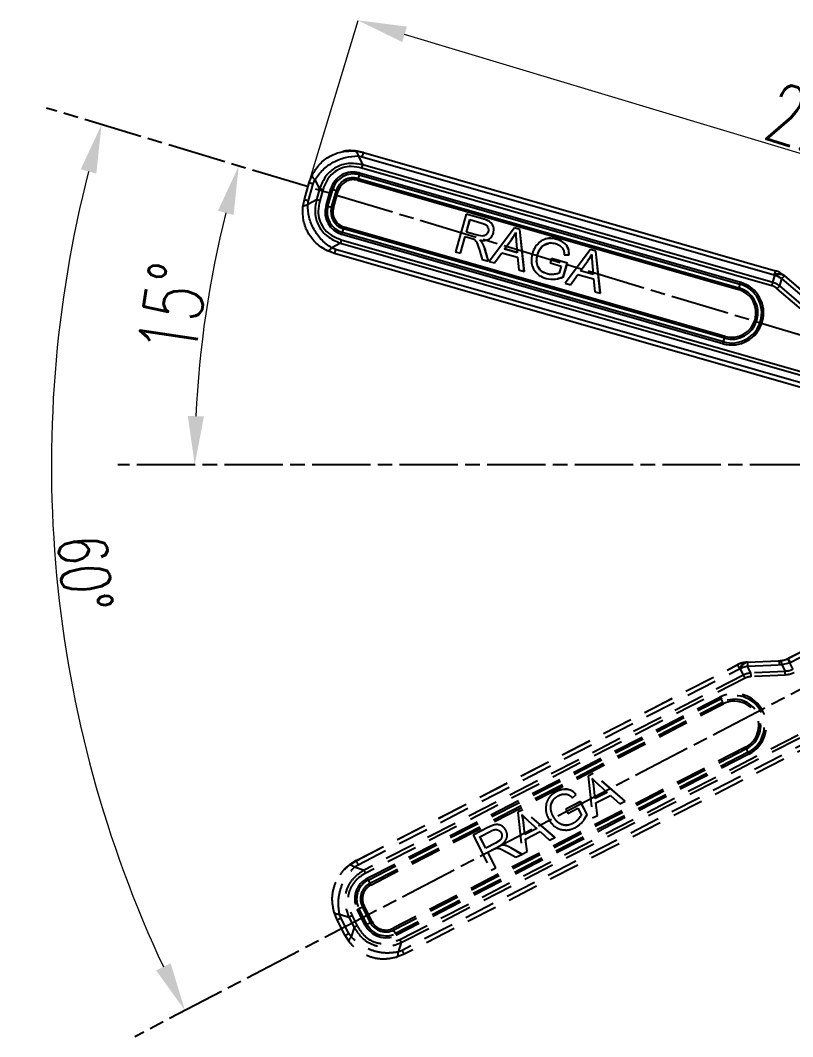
# Model space of a CAD drawing. Header units: millimetres. Extents: x 2642 to 4256, y 821 to 2003.
# Drawn here: x 3843.9 to 4002.7, y 1029.9 to 1238.6 of the extents above; entities that cross this region are included whole.
import ezdxf

# ---------------------------------------------------------------- set-up
doc = ezdxf.new("R2010")
doc.units = ezdxf.units.MM
doc.linetypes.add('AM_ISO08W050', pattern=[18, 12, -1.5, 3, -1.5])
doc.linetypes.add('HIDDEN', pattern=[9.525, 6.35, -3.175])
for name, color, linetype, lineweight in [('AM_5', 3, 'Continuous', 25), ('AM_7', 4, 'AM_ISO08W050', 25), ('标注', 3, 'Continuous', 13)]:
    doc.layers.add(name, color=color, linetype=linetype, lineweight=lineweight)
doc.styles.add('SLDTEXTSTYLE1', font='txt.shx', dxfattribs={"width": 0.7, "bigfont": 'gbcbig.shx'})
doc.dimstyles.new('SLDDIMSTYLE12$0', dxfattribs={"dimtxt": 12, "dimasz": 10, "dimexe": 0, "dimexo": 0.0625, "dimgap": 0.875, "dimtad": 1, "dimdec": 1, "dimlfac": 1.8, "dimrnd": 1e-09, "dimzin": 12, "dimdsep": 46, "dimtxsty": 'SLDTEXTSTYLE1', "dimcen": 0.09, "dimdle": 8.16, "dimclrd": 3, "dimclre": 3, "dimadec": 0, "dimazin": 3, "dimtfac": 1, "dimtdec": 1, "dimtofl": 0, "dimtmove": 0, "dimatfit": 3, "dimfxl": 0, "dimfrac": 2, "dimtolj": 1, "dimlwd": 5, "dimlwe": 5, "dimarcsym": 0})
doc.dimstyles.new('SLDDIMSTYLE12$2', dxfattribs={"dimtxt": 12, "dimasz": 10, "dimexe": 0, "dimexo": 0.0625, "dimgap": 0.875, "dimtad": 1, "dimdec": 1, "dimlfac": 1.8, "dimrnd": 1e-09, "dimzin": 12, "dimdsep": 46, "dimtxsty": 'SLDTEXTSTYLE1', "dimcen": 0.09, "dimdle": 8.16, "dimclrd": 3, "dimclre": 3, "dimadec": 0, "dimazin": 3, "dimtfac": 1, "dimtdec": 1, "dimtofl": 0, "dimtmove": 0, "dimatfit": 3, "dimfxl": 0, "dimfrac": 2, "dimtolj": 1, "dimlwd": 5, "dimlwe": 5, "dimarcsym": 0})

# ---------------------------------------------------------------- blocks, each defined once
blk = doc.blocks.new('*D22')
at = {"layer": 'Defpoints', "color": 0, "transparency": 16777216}
for p in [(3849.35, 1220.59), (3850.49, 1155.73), (4092.77, 1147.28), (4092.77, 1147.28), (3867.48, 1029.86)]:
    blk.add_point(p, dxfattribs=at)
at = {"layer": '标注', "color": 3, "linetype": 'Continuous', "lineweight": 5, "transparency": 16777216}
blk.add_arc((4092.77, 1147.28), 242.43, 165.602, 205.1646, dxfattribs=at)
at = {"layer": '标注', "color": 3, "transparency": 16777216}
for points in [[(3856.35, 1208.01), (3859.56, 1207.11), (3860.64, 1217.19)], [(3874.84, 1044.93), (3871.85, 1043.46), (3877.79, 1035.23)]]:
    blk.add_solid(points, dxfattribs=at)
at = {"layer": '标注', "color": 0, "transparency": 16777216, "insert": (3857.26, 1125.09), "char_height": 10, "attachment_point": 5, "rotation": 275.3833, "style": 'SLDTEXTSTYLE1'}
blk.add_mtext('\\A1;60%%D', dxfattribs=at)
blk = doc.blocks.new('*D23')
at = {"layer": 'AM_5', "color": 3, "linetype": 'Continuous', "lineweight": 5, "transparency": 16777216}
blk.add_arc((4092.65, 1147.31), 212.86, 165.9291, 177.308, dxfattribs=at)
at = {"layer": 'AM_5', "color": 3, "transparency": 16777216}
for points in [[(3884.57, 1199.5), (3887.78, 1198.62), (3888.84, 1208.7)], [(3881.69, 1157.27), (3878.36, 1157.35), (3879.79, 1147.31)]]:
    blk.add_solid(points, dxfattribs=at)
at = {"layer": 'Defpoints', "color": 0, "transparency": 16777216}
for p in [(3849.35, 1220.59), (3883.83, 1188.56), (3863.99, 1147.31), (4092.75, 1147.28), (4095.9, 1147.31)]:
    blk.add_point(p, dxfattribs=at)
at = {"layer": 'AM_5', "color": 0, "transparency": 16777216, "insert": (3875.26, 1179.34), "char_height": 12, "attachment_point": 5, "rotation": 81.6186, "style": 'SLDTEXTSTYLE1'}
blk.add_mtext('\\A1;15%%D', dxfattribs=at)
blk = doc.blocks.new('*D24')
at = {"layer": 'AM_5', "color": 3, "linetype": 'Continuous', "lineweight": 5, "transparency": 16777216}
for p, q in [((3903.34, 1205.35), (3913.35, 1238.6)), ((4093.39, 1184.38), (3922.93, 1235.72))]:
    blk.add_line(p, q, dxfattribs=at)
at = {"layer": 'AM_5', "color": 3, "lineweight": 5, "transparency": 16777216}
blk.add_line((4092.69, 1147.37), (4102.96, 1181.5), dxfattribs=at)
at = {"layer": 'AM_5', "color": 3, "transparency": 16777216}
for points in [[(3923.41, 1237.32), (3922.45, 1234.13), (3913.35, 1238.6)], [(4093.87, 1185.98), (4092.91, 1182.78), (4102.96, 1181.5)]]:
    blk.add_solid(points, dxfattribs=at)
at = {"layer": 'Defpoints', "color": 0, "transparency": 16777216}
for p in [(3913.35, 1238.6), (3903.32, 1205.29), (4092.67, 1147.31)]:
    blk.add_point(p, dxfattribs=at)
at = {"layer": 'AM_5', "color": 0, "transparency": 16777216, "insert": (4008.32, 1217.18), "char_height": 12, "attachment_point": 5, "rotation": 343.2384, "style": 'SLDTEXTSTYLE1'}
blk.add_mtext('\\A1;225', dxfattribs=at)

msp = doc.modelspace()

# ---------------------------------------------------------------- linework, layer by layer
at = {"color": 7, "linetype": 'Continuous', "lineweight": 25}
for p, q in [((3910.106, 1211.617), (3910.073, 1211.61)), ((3912.824, 1211.771), (3914.452, 1211.463)), ((3914.475, 1211.468), (3912.85, 1211.777)), ((3913.362, 1210.746), (3914.34, 1208.944)), ((3913.362, 1210.746), (3914.177, 1210.592)), ((3914.475, 1211.468), (3914.452, 1211.463)), ((3914.452, 1211.463), (3999.166, 1187.169)), ((3914.475, 1211.468), (3999.19, 1187.175)), ((3914.177, 1210.592), (3998.892, 1186.299)), ((3998.625, 1184.773), (3914.34, 1208.944)), ((3903.319, 1205.293), (3903.919, 1206.835)), ((3913.559, 1206.878), (3913.358, 1206.132)), ((3913.559, 1206.878), (3991.85, 1184.427)), ((3913.664, 1207.252), (3991.955, 1184.801)), ((3998.423, 1184.08), (3914.138, 1208.251)), ((3902.327, 1201.832), (3903.319, 1205.293)), ((3903.166, 1201.578), (3904.158, 1205.039)), ((3904.158, 1205.039), (3904.457, 1205.81)), ((3904.457, 1205.81), (3905.435, 1204.007)), ((3913.252, 1205.758), (3991.544, 1183.306)), ((3913.358, 1206.132), (3991.649, 1183.68)), ((3905.435, 1204.007), (3904.79, 1201.758)), ((3906.123, 1203.808), (3905.478, 1201.559)), ((3906.785, 1200.528), (3907.777, 1203.989)), ((3907.162, 1200.421), (3908.154, 1203.882)), ((3907.924, 1200.21), (3908.917, 1203.67)), ((3908.154, 1203.882), (3908.917, 1203.67)), ((3908.301, 1200.103), (3909.293, 1203.563)), ((3902.018, 1200.206), (3902.327, 1201.832)), ((3904.79, 1201.758), (3903.011, 1200.765)), ((3903.011, 1200.765), (3903.166, 1201.578)), ((3907.162, 1200.421), (3907.924, 1200.21)), ((3935.588, 1198.817), (3933.368, 1191.073)), ((3935.606, 1198.821), (3935.588, 1198.817)), ((3939.014, 1197.834), (3935.588, 1198.817)), ((3939.031, 1197.838), (3935.606, 1198.821)), ((3988.787, 1173.692), (3910.496, 1196.143)), ((3935.634, 1195.113), (3936.368, 1197.673)), ((3935.652, 1195.117), (3936.384, 1197.669)), ((3936.368, 1197.673), (3938.812, 1196.972)), ((3939.031, 1197.838), (3939.014, 1197.834)), ((3940.227, 1197.387), (3940.209, 1197.383)), ((3988.339, 1172.19), (3910.048, 1194.641)), ((3910.158, 1195.016), (3910.386, 1195.768)), ((3988.449, 1172.565), (3910.158, 1195.016)), ((3988.677, 1173.317), (3910.386, 1195.768)), ((3934.392, 1190.78), (3935.378, 1194.221)), ((3934.41, 1190.784), (3935.394, 1194.217)), ((3935.378, 1194.221), (3936.571, 1193.879)), ((3935.652, 1195.117), (3935.634, 1195.113)), ((3937.841, 1194.481), (3935.634, 1195.113)), ((3937.858, 1194.484), (3935.652, 1195.117)), ((3937.858, 1194.484), (3937.841, 1194.481)), ((3938.926, 1194.298), (3937.841, 1194.481)), ((3945.491, 1195.982), (3940.3, 1189.091)), ((3945.509, 1195.986), (3945.491, 1195.982)), ((3946.595, 1195.666), (3945.491, 1195.982)), ((3946.612, 1195.67), (3945.509, 1195.986)), ((3946.612, 1195.67), (3946.595, 1195.666)), ((3947.531, 1187.018), (3946.595, 1195.666)), ((3947.549, 1187.021), (3946.612, 1195.67)), ((3909.726, 1192.852), (3907.947, 1191.859)), ((3909.726, 1192.852), (4011.792, 1163.583)), ((3909.921, 1193.543), (4011.987, 1164.274)), ((3936.571, 1193.879), (3937.218, 1193.628)), ((3937.7, 1193.08), (3938.338, 1191.396)), ((3939.664, 1193.457), (3939.682, 1193.461)), ((3943.44, 1191.635), (3944.945, 1193.66)), ((3943.457, 1191.639), (3944.963, 1193.664)), ((3944.963, 1193.664), (3944.945, 1193.66)), ((3945.868, 1193.252), (3946.068, 1190.882)), ((3951.671, 1192.519), (3951.653, 1192.515)), ((3951.671, 1192.519), (3952.481, 1192.767)), ((3952.118, 1193.749), (3952.101, 1193.745)), ((3954.228, 1193.623), (3954.21, 1193.619)), ((3956.135, 1192.469), (3956.117, 1192.465)), ((3908.498, 1190.7), (3906.955, 1191.3)), ((3908.719, 1191.559), (3907.947, 1191.859)), ((4011.169, 1161.257), (3908.498, 1190.7)), ((4011.39, 1162.116), (3908.719, 1191.559)), ((3933.368, 1191.073), (3934.392, 1190.78)), ((3934.41, 1190.784), (3934.392, 1190.78)), ((3938.338, 1191.396), (3938.899, 1189.487)), ((3939.459, 1191.62), (3939.441, 1191.617)), ((3940.187, 1189.118), (3939.441, 1191.617)), ((3940.205, 1189.122), (3939.459, 1191.62)), ((3941.382, 1188.781), (3942.91, 1190.885)), ((3941.399, 1188.785), (3942.923, 1190.881)), ((3942.91, 1190.885), (3946.14, 1189.958)), ((3943.457, 1191.639), (3943.44, 1191.635)), ((3946.068, 1190.882), (3943.44, 1191.635)), ((3946.067, 1190.891), (3943.457, 1191.639)), ((3946.14, 1189.958), (3946.375, 1187.349)), ((3950.268, 1190.469), (3950.25, 1190.465)), ((3955.717, 1190.428), (3956.72, 1190.42)), ((3961.11, 1191.504), (3955.918, 1184.612)), ((3956.738, 1190.424), (3956.72, 1190.42)), ((3961.127, 1191.508), (3961.11, 1191.504)), ((3962.213, 1191.187), (3961.11, 1191.504)), ((3962.231, 1191.191), (3961.127, 1191.508)), ((3962.231, 1191.191), (3962.213, 1191.187)), ((3963.149, 1182.539), (3962.213, 1191.187)), ((3963.167, 1182.543), (3962.231, 1191.191)), ((3938.899, 1189.487), (3940.187, 1189.118)), ((3940.205, 1189.122), (3940.187, 1189.118)), ((3940.3, 1189.091), (3941.382, 1188.781)), ((3941.399, 1188.785), (3941.382, 1188.781)), ((3950.362, 1187.955), (3950.345, 1187.951)), ((3953.096, 1189.694), (3952.836, 1188.786)), ((3952.836, 1188.786), (3955.106, 1188.136)), ((3953.114, 1189.698), (3953.096, 1189.694)), ((3956.369, 1188.756), (3953.096, 1189.694)), ((3956.387, 1188.76), (3953.114, 1189.698)), ((3955.106, 1188.136), (3954.691, 1186.689)), ((3955.547, 1185.89), (3956.369, 1188.756)), ((3955.565, 1185.894), (3956.387, 1188.76)), ((3956.387, 1188.76), (3956.369, 1188.756)), ((3959.058, 1187.157), (3960.564, 1189.181)), ((3959.076, 1187.16), (3960.581, 1189.185)), ((3960.581, 1189.185), (3960.564, 1189.181)), ((3961.486, 1188.774), (3961.686, 1186.403)), ((3946.375, 1187.349), (3947.531, 1187.018)), ((3947.549, 1187.021), (3947.531, 1187.018)), ((3952.23, 1186.536), (3952.212, 1186.532)), ((3953.741, 1186.445), (3953.723, 1186.441)), ((3954.215, 1186.535), (3953.741, 1186.445)), ((3954.428, 1185.58), (3955.565, 1185.894)), ((3955.565, 1185.894), (3955.547, 1185.89)), ((3957, 1184.302), (3958.528, 1186.406)), ((3957.018, 1184.306), (3958.541, 1186.402)), ((3958.528, 1186.406), (3961.759, 1185.479)), ((3959.076, 1187.16), (3959.058, 1187.157)), ((3961.686, 1186.403), (3959.058, 1187.157)), ((3961.685, 1186.412), (3959.076, 1187.16)), ((3998.625, 1184.773), (3999.043, 1186.168)), ((3998.892, 1186.299), (3999.043, 1186.168)), ((3999.166, 1187.169), (3999.19, 1187.175)), ((4000.846, 1186.267), (4000.87, 1186.273)), ((4000.846, 1186.267), (4000.997, 1186.137)), ((4001.008, 1186.156), (4000.855, 1186.285)), ((4000.87, 1186.273), (4001.023, 1186.143)), ((4000.997, 1186.137), (4005.974, 1181.892)), ((4001.023, 1186.143), (4006.001, 1181.897)), ((3954.424, 1185.529), (3954.441, 1185.533)), ((3955.918, 1184.612), (3957, 1184.302)), ((3957.018, 1184.306), (3957, 1184.302)), ((3961.759, 1185.479), (3961.993, 1182.87)), ((3991.85, 1184.427), (3991.649, 1183.68)), ((4000.018, 1184.046), (4000.464, 1185.536)), ((4005.385, 1179.468), (4000.018, 1184.046)), ((4000.464, 1185.536), (4005.441, 1181.29)), ((3961.993, 1182.87), (3963.149, 1182.539)), ((3963.167, 1182.543), (3963.149, 1182.539)), ((4004.899, 1178.902), (3999.531, 1183.48)), ((3988.449, 1172.565), (3988.677, 1173.317))]:
    msp.add_line(p, q, dxfattribs=at)
at = {"color": 7, "linetype": 'HIDDEN', "lineweight": 25}
for p, q in [((4001.773, 1107.55), (4009.616, 1111.577)), ((4001.787, 1107.57), (4009.63, 1111.597)), ((4002.169, 1106.726), (4010.012, 1110.754)), ((3993.391, 1106.768), (3993.191, 1106.758)), ((3993.197, 1106.738), (3993.211, 1106.758)), ((3993.197, 1106.738), (3993.396, 1106.747)), ((3993.211, 1106.758), (3993.411, 1106.769)), ((3993.396, 1106.747), (3999.93, 1107.057)), ((3993.411, 1106.769), (3999.946, 1107.079)), ((3999.93, 1107.057), (3999.946, 1107.079)), ((3999.946, 1107.079), (4000.198, 1107.098)), ((4000.458, 1106.291), (4002.006, 1106.645)), ((4001.788, 1107.57), (4001.705, 1107.529)), ((4001.706, 1107.529), (4001.787, 1107.57)), ((4001.773, 1107.55), (4001.787, 1107.57)), ((4002.006, 1106.645), (4002.169, 1106.726)), ((4002.006, 1106.645), (4002.694, 1105.265)), ((3912.957, 1065.991), (3991.354, 1106.247)), ((3912.97, 1066.01), (3991.368, 1106.267)), ((3913.352, 1065.168), (3991.75, 1105.423)), ((3991.354, 1106.247), (3991.368, 1106.267)), ((3991.75, 1105.423), (3991.949, 1105.432)), ((3992.599, 1104.128), (3991.949, 1105.432)), ((3993.418, 1105.943), (3999.953, 1106.253)), ((3994.112, 1104.552), (3993.418, 1105.943)), ((4001.159, 1104.886), (3994.112, 1104.552)), ((3999.953, 1106.253), (4000.458, 1106.291)), ((4000.458, 1106.291), (4001.159, 1104.886)), ((3992.599, 1104.128), (3914.599, 1064.077)), ((3992.926, 1103.485), (3914.926, 1063.433)), ((4001.192, 1104.14), (3994.145, 1103.806)), ((3915.264, 1062.381), (3987.717, 1099.585)), ((3915.443, 1062.037), (3987.896, 1099.24)), ((3915.807, 1061.355), (3988.26, 1098.558)), ((3915.986, 1061.01), (3988.439, 1098.213)), ((3921.915, 1049.823), (4016.37, 1098.324)), ((3987.896, 1099.24), (3988.26, 1098.558)), ((3922.246, 1049.186), (4016.701, 1097.687)), ((4017.412, 1096.343), (3922.397, 1047.554)), ((4017.839, 1095.565), (3922.823, 1046.776)), ((3993.008, 1089.316), (3920.555, 1052.113)), ((3993.185, 1088.967), (3920.732, 1051.764)), ((3993.533, 1088.263), (3921.08, 1051.059)), ((3993.71, 1087.914), (3921.257, 1050.711)), ((3993.533, 1088.263), (3993.185, 1088.967)), ((3961.658, 1083.889), (3960.637, 1083.365)), ((3961.669, 1083.904), (3960.648, 1083.38)), ((3961.669, 1083.904), (3961.658, 1083.889)), ((3968.259, 1078.223), (3961.658, 1083.889)), ((3968.27, 1078.238), (3961.669, 1083.904)), ((3960.648, 1083.38), (3960.637, 1083.365)), ((3960.637, 1083.365), (3961.567, 1074.787)), ((3961.839, 1081.312), (3961.829, 1081.297)), ((3962.126, 1078.806), (3961.839, 1081.312)), ((3962.78, 1081.632), (3964.549, 1080.04)), ((3954.169, 1080.201), (3954.159, 1080.186)), ((3956.35, 1080.664), (3956.339, 1080.649)), ((3957.442, 1078.89), (3958.178, 1079.571)), ((3958.189, 1079.586), (3958.178, 1079.571)), ((3962.116, 1078.791), (3961.829, 1081.297)), ((3964.549, 1080.04), (3962.116, 1078.791)), ((3964.542, 1080.046), (3962.126, 1078.806)), ((3962.244, 1077.881), (3965.233, 1079.416)), ((3965.233, 1079.416), (3967.19, 1077.674)), ((3952.545, 1078.849), (3952.535, 1078.834)), ((3953.06, 1077.646), (3953.05, 1077.631)), ((3953.06, 1077.646), (3953.481, 1078.381)), ((3959.061, 1078.117), (3956.032, 1076.562)), ((3959.071, 1078.132), (3956.043, 1076.577)), ((3959.071, 1078.132), (3959.061, 1078.117)), ((3960.423, 1075.464), (3959.061, 1078.117)), ((3960.433, 1075.48), (3959.071, 1078.132)), ((3962.126, 1078.806), (3962.116, 1078.791)), ((3962.569, 1075.301), (3962.244, 1077.881)), ((3962.579, 1075.316), (3962.255, 1077.887)), ((3967.19, 1077.674), (3968.259, 1078.223)), ((3968.27, 1078.238), (3968.259, 1078.223)), ((3947.205, 1076.467), (3946.184, 1075.943)), ((3946.194, 1075.958), (3946.184, 1075.943)), ((3946.184, 1075.943), (3947.114, 1067.365)), ((3947.215, 1076.482), (3946.194, 1075.958)), ((3947.215, 1076.482), (3947.205, 1076.467)), ((3953.806, 1070.801), (3947.205, 1076.467)), ((3953.816, 1070.816), (3947.215, 1076.482)), ((3953.44, 1075.191), (3953.429, 1075.176)), ((3956.043, 1076.577), (3956.032, 1076.562)), ((3956.032, 1076.562), (3956.464, 1075.722)), ((3956.464, 1075.722), (3958.564, 1076.8)), ((3958.564, 1076.8), (3959.252, 1075.462)), ((3959.819, 1074.473), (3960.433, 1075.48)), ((3960.433, 1075.48), (3960.423, 1075.464)), ((3961.567, 1074.787), (3962.569, 1075.301)), ((3962.579, 1075.316), (3962.569, 1075.301)), ((3941.384, 1073.365), (3941.374, 1073.35)), ((3947.386, 1073.891), (3947.375, 1073.876)), ((3947.662, 1071.369), (3947.375, 1073.876)), ((3947.673, 1071.384), (3947.386, 1073.891)), ((3948.327, 1074.21), (3950.095, 1072.618)), ((3955.229, 1073.423), (3955.218, 1073.408)), ((3957.562, 1073.666), (3957.552, 1073.651)), ((3958.726, 1074.634), (3958.715, 1074.619)), ((3959.011, 1075.023), (3958.726, 1074.634)), ((3959.85, 1074.433), (3959.861, 1074.448)), ((3940.193, 1072.861), (3937.023, 1071.233)), ((3937.033, 1071.248), (3937.023, 1071.233)), ((3937.023, 1071.233), (3940.703, 1064.067)), ((3940.203, 1072.876), (3937.033, 1071.248)), ((3938.374, 1070.933), (3940.636, 1072.094)), ((3939.591, 1068.564), (3938.374, 1070.933)), ((3939.601, 1068.579), (3938.389, 1070.94)), ((3940.203, 1072.876), (3940.193, 1072.861)), ((3950.095, 1072.618), (3947.662, 1071.369)), ((3947.673, 1071.384), (3947.662, 1071.369)), ((3950.088, 1072.624), (3947.673, 1071.384)), ((3947.79, 1070.459), (3950.78, 1071.994)), ((3950.78, 1071.994), (3952.736, 1070.252)), ((3941.633, 1069.612), (3939.591, 1068.564)), ((3941.643, 1069.627), (3939.601, 1068.579)), ((3942.549, 1070.222), (3941.633, 1069.612)), ((3941.643, 1069.627), (3941.633, 1069.612)), ((3943.663, 1070.114), (3943.673, 1070.129)), ((3948.115, 1067.879), (3947.79, 1070.459)), ((3948.125, 1067.894), (3947.802, 1070.465)), ((3952.736, 1070.252), (3953.806, 1070.801)), ((3953.816, 1070.816), (3953.806, 1070.801)), ((3939.601, 1068.579), (3939.591, 1068.564)), ((3940.015, 1067.738), (3941.119, 1068.305)), ((3941.65, 1064.554), (3940.015, 1067.738)), ((3941.661, 1064.569), (3940.029, 1067.746)), ((3941.119, 1068.305), (3941.762, 1068.565)), ((3942.489, 1068.495), (3944.107, 1067.704)), ((3944.107, 1067.704), (3945.822, 1066.696)), ((3944.77, 1068.634), (3944.76, 1068.619)), ((3947.014, 1067.308), (3944.76, 1068.619)), ((3947.024, 1067.323), (3944.77, 1068.634)), ((3945.822, 1066.696), (3947.014, 1067.308)), ((3947.024, 1067.323), (3947.014, 1067.308)), ((3947.114, 1067.365), (3948.115, 1067.879)), ((3948.125, 1067.894), (3948.115, 1067.879)), ((3911.559, 1065.102), (3912.956, 1065.991)), ((3912.97, 1066.01), (3911.574, 1065.123)), ((3912.653, 1064.722), (3913.352, 1065.168)), ((3912.653, 1064.722), (3914.599, 1064.077)), ((3912.97, 1066.01), (3912.956, 1065.991)), ((3909.682, 1063.129), (3909.663, 1063.101)), ((3940.703, 1064.067), (3941.65, 1064.554)), ((3941.661, 1064.569), (3941.65, 1064.554)), ((3915.443, 1062.037), (3915.807, 1061.355)), ((3913.552, 1056.153), (3914.253, 1056.52)), ((3915.898, 1053.318), (3914.253, 1056.52)), ((3916.246, 1053.498), (3914.601, 1056.7)), ((3909.061, 1053.874), (3908.443, 1055.408)), ((3909.537, 1055.029), (3911.483, 1054.383)), ((3909.846, 1054.262), (3909.537, 1055.029)), ((3911.491, 1051.06), (3909.846, 1054.262)), ((3911.483, 1054.383), (3912.552, 1052.302)), ((3912.122, 1054.709), (3913.191, 1052.628)), ((3914.848, 1052.771), (3913.204, 1055.973)), ((3915.196, 1052.951), (3913.552, 1056.153)), ((3910.706, 1050.671), (3909.061, 1053.874)), ((3912.552, 1052.302), (3911.934, 1050.361)), ((3915.196, 1052.951), (3915.898, 1053.318)), ((3911.593, 1049.274), (3910.706, 1050.671)), ((3911.934, 1050.361), (3911.491, 1051.06)), ((3921.08, 1051.059), (3920.732, 1051.764)), ((3922.246, 1049.186), (3921.628, 1047.245)), ((3922.823, 1046.776), (3921.287, 1046.158)), ((3922.397, 1047.554), (3921.628, 1047.245))]:
    msp.add_line(p, q, dxfattribs=at)
at = {"color": 7, "linetype": 'Continuous', "lineweight": 25}
for centre, radius, start, end in [((3912.352, 1202.677), 4.759, 73.99917, 164.00247), ((3912.354, 1202.678), 4.37, 73.99917, 164.00247), ((3941.718, 1199.164), 29.197, 163.9172, 164.67984), ((3912.368, 1202.681), 3.59, 73.99917, 164.00247), ((3912.37, 1202.681), 3.201, 73.99917, 164.00247), ((3885.197, 1213.847), 29.199, 343.91719, 344.67981), ((3923.244, 1257.772), 55.963, 253.95603, 254.35706), ((3893.826, 1149.776), 55.967, 73.95602, 74.35704), ((3911.36, 1199.216), 4.76, 164.00083, 253.99752), ((3922.252, 1254.312), 55.963, 253.95603, 254.35706), ((3911.363, 1199.217), 4.37, 164.00075, 253.99756), ((3911.376, 1199.22), 3.591, 164.00075, 253.99757), ((3892.833, 1146.316), 55.967, 73.95602, 74.35704), ((3911.378, 1199.22), 3.201, 164.00056, 253.99766), ((3881.921, 1204.293), 29.714, 343.32882, 344.08236), ((3938.623, 1186.492), 29.714, 163.32881, 164.08236), ((4011.433, 1182.819), 13.015, 160.47239, 164.49357), ((3999.842, 1184.619), 1.93, 58.66161, 119.51448), ((3999.994, 1184.489), 1.93, 58.66153, 119.51425), ((3997.519, 1180.832), 5.55, 57.94933, 74.06129), ((3997.926, 1182.844), 4.5, 49.53467, 73.99864), ((3997.95, 1182.849), 4.5, 49.53467, 73.99864), ((4012.7, 1175.218), 16.006, 136.98242, 139.86093), ((3990.147, 1178.495), 6.56, 254.00246, 74), ((3990.149, 1178.496), 6.17, 254.00238, 74.00008), ((3990.163, 1178.499), 5.391, 254.00253, 73.99993), ((3963.488, 1191.395), 29.198, 343.91719, 344.67983), ((4020.01, 1176.712), 29.198, 163.91719, 164.67983), ((3990.165, 1178.499), 5.001, 254.00255, 73.99991), ((3960.212, 1181.841), 29.715, 343.32883, 344.08237), ((4016.913, 1164.041), 29.713, 163.32879, 164.08235)]:
    msp.add_arc(centre, radius, start, end, dxfattribs=at)
at = {"color": 7, "linetype": 'HIDDEN', "lineweight": 25}
for centre, radius, start, end in [((3993.41, 1102.244), 4.5, 92.71551, 117.17948), ((3993.424, 1102.264), 4.5, 92.71551, 117.17948), ((3993.593, 1104.849), 1.93, 101.84245, 162.69532), ((3993.792, 1104.858), 1.93, 101.84237, 162.69509), ((4009.402, 1106.792), 16.006, 180.16327, 183.04177), ((4015.936, 1107.102), 16.006, 180.16315, 183.04177), ((4013.695, 1112.771), 13.015, 203.65317, 207.67445), ((4003.276, 1111.468), 13.015, 203.65323, 207.67441), ((3994.49, 1100.497), 5.55, 101.13017, 117.24213), ((3990.713, 1093.749), 6.56, 297.1833, 117.18084), ((4013.71, 1112.885), 29.198, 207.09803, 207.86067), ((3990.715, 1093.751), 6.17, 297.18322, 117.18092), ((3990.723, 1093.763), 5.391, 297.18337, 117.18077), ((3962.447, 1084.913), 29.198, 27.09803, 27.86067), ((3990.724, 1093.764), 5.001, 297.18339, 117.18075), ((3966.595, 1075.704), 29.715, 26.50967, 27.26321), ((4020.122, 1101.525), 29.713, 206.50963, 207.26319), ((3917.438, 1058.148), 4.759, 117.18001, 207.18331), ((3917.439, 1058.149), 4.37, 117.18001, 207.18331), ((3917.447, 1058.161), 3.59, 117.18001, 207.18331), ((3917.448, 1058.163), 3.201, 117.18001, 207.18331), ((3941.255, 1075.681), 29.197, 207.09805, 207.86068), ((3889.993, 1047.709), 29.199, 27.09803, 27.86065), ((3940.128, 1006.895), 55.967, 117.13686, 117.53788), ((3887.678, 1105.776), 55.963, 297.13687, 297.5379), ((3889.323, 1102.574), 55.963, 297.13687, 297.5379), ((3919.083, 1054.945), 4.76, 207.18167, 297.17837), ((3919.084, 1054.947), 4.37, 207.18159, 297.1784), ((3941.773, 1003.692), 55.967, 117.13686, 117.53788), ((3919.092, 1054.958), 3.591, 207.18159, 297.17841), ((3919.093, 1054.96), 3.201, 207.1814, 297.1785), ((3894.142, 1038.501), 29.714, 26.50966, 27.2632), ((3947.67, 1064.322), 29.714, 206.50966, 207.26321)]:
    msp.add_arc(centre, radius, start, end, dxfattribs=at)
at = {"color": 7, "linetype": 'Continuous', "lineweight": 25}
for points, knots in [([(3903.919, 1206.835), (3904.392, 1207.607), (3905.334, 1209.147), (3907.544, 1210.788), (3910.108, 1211.793), (3911.916, 1211.778), (3912.824, 1211.771)], [0, 0, 0, 0, 0.2509207, 0.5000162, 0.7490448, 1, 1, 1, 1]), ([(3904.457, 1205.81), (3904.962, 1206.521), (3905.969, 1207.938), (3908.205, 1209.529), (3910.743, 1210.584), (3912.487, 1210.692), (3913.362, 1210.746)], [0, 0, 0, 0, 0.2509209, 0.5000162, 0.7490448, 1, 1, 1, 1]), ([(3912.85, 1211.777), (3911.927, 1211.857), (3910.986, 1211.939), (3910.124, 1211.615), (3910.107, 1211.609)], [0, 0, 0, 0, 0.9811751, 1, 1, 1, 1]), ([(3912.824, 1211.771), (3912.934, 1211.715), (3913.154, 1211.604), (3913.293, 1211.032), (3913.362, 1210.746)], [0, 0, 0, 0, 0.5000005, 1, 1, 1, 1]), ([(3914.34, 1208.944), (3913.322, 1209.108), (3911.437, 1209.413), (3908.738, 1208.523), (3906.566, 1206.704), (3905.83, 1204.95), (3905.435, 1204.007)], [0, 0, 0, 0, 0.2702915, 0.5008839, 0.7316205, 1, 1, 1, 1]), ([(3903.919, 1206.835), (3903.899, 1206.708), (3903.86, 1206.454), (3904.257, 1206.025), (3904.457, 1205.81)], [0, 0, 0, 0, 0.49686735, 1, 1, 1, 1]), ([(3914.138, 1208.251), (3913.434, 1208.4), (3912.124, 1208.679), (3910.204, 1208.393), (3908.484, 1207.56), (3906.957, 1206.03), (3906.415, 1204.586), (3906.123, 1203.808)], [0, 0, 0, 0, 0.2085412, 0.3881399, 0.5544367, 0.759769, 1, 1, 1, 1]), ([(3902.018, 1200.206), (3902.068, 1200.32), (3902.167, 1200.547), (3902.73, 1200.692), (3903.011, 1200.765)], [0, 0, 0, 0, 0.50000085, 1, 1, 1, 1]), ([(3907.947, 1191.859), (3907.233, 1192.367), (3905.809, 1193.378), (3904.216, 1195.616), (3903.163, 1198.151), (3903.062, 1199.892), (3903.011, 1200.765)], [0, 0, 0, 0, 0.2509467, 0.4999847, 0.7490684, 1, 1, 1, 1]), ([(3904.79, 1201.758), (3904.625, 1200.74), (3904.319, 1198.854), (3905.21, 1196.154), (3907.03, 1193.983), (3908.783, 1193.247), (3909.726, 1192.852)], [0, 0, 0, 0, 0.2705363, 0.5011773, 0.7319034, 1, 1, 1, 1]), ([(3905.478, 1201.559), (3905.328, 1200.854), (3905.049, 1199.543), (3905.337, 1197.622), (3906.17, 1195.903), (3907.7, 1194.377), (3909.143, 1193.835), (3909.921, 1193.543)], [0, 0, 0, 0, 0.20872371, 0.38836947, 0.55468562, 0.75997191, 1, 1, 1, 1]), ([(3906.955, 1191.3), (3906.181, 1191.774), (3904.638, 1192.718), (3902.997, 1194.929), (3901.992, 1197.492), (3902.01, 1199.299), (3902.018, 1200.206)], [0, 0, 0, 0, 0.2509467, 0.4999848, 0.7490685, 1, 1, 1, 1]), ([(3938.812, 1196.972), (3939.059, 1196.889), (3939.418, 1196.768), (3939.813, 1196.483), (3939.937, 1196.301), (3939.995, 1196.216)], [0, 0, 0, 0, 0.5431864, 0.7867589, 1, 1, 1, 1]), ([(3940.209, 1197.383), (3940.02, 1197.471), (3939.633, 1197.652), (3939.223, 1197.773), (3939.014, 1197.834)], [0, 0, 0, 0, 0.4889255, 1, 1, 1, 1]), ([(3940.227, 1197.387), (3940.038, 1197.475), (3939.651, 1197.656), (3939.241, 1197.777), (3939.031, 1197.838)], [0, 0, 0, 0, 0.4889255, 1, 1, 1, 1]), ([(3939.995, 1196.216), (3940.064, 1196.056), (3940.166, 1195.818), (3940.173, 1195.473), (3940.136, 1195.31), (3940.117, 1195.227)], [0, 0, 0, 0, 0.508701, 0.7517829, 1, 1, 1, 1]), ([(3940.882, 1196.805), (3940.773, 1196.932), (3940.578, 1197.159), (3940.322, 1197.314), (3940.209, 1197.383)], [0, 0, 0, 0, 0.5575462, 1, 1, 1, 1]), ([(3941.237, 1195.946), (3941.199, 1196.123), (3941.133, 1196.432), (3940.957, 1196.694), (3940.882, 1196.805)], [0, 0, 0, 0, 0.5738958, 1, 1, 1, 1]), ([(3938.387, 1193.438), (3938.649, 1193.413), (3939.134, 1193.366), (3939.821, 1193.466), (3940.424, 1193.735), (3940.921, 1194.233), (3941.087, 1194.69), (3941.174, 1194.93)], [0, 0, 0, 0, 0.2248507, 0.4169148, 0.5876668, 0.7832367, 1, 1, 1, 1]), ([(3939.664, 1194.563), (3939.551, 1194.49), (3939.326, 1194.344), (3939.059, 1194.313), (3938.926, 1194.298)], [0, 0, 0, 0, 0.50112496, 1, 1, 1, 1]), ([(3940.117, 1195.227), (3940.069, 1195.097), (3939.973, 1194.838), (3939.766, 1194.655), (3939.664, 1194.563)], [0, 0, 0, 0, 0.5017512, 1, 1, 1, 1]), ([(3941.174, 1194.93), (3941.216, 1195.12), (3941.291, 1195.456), (3941.253, 1195.798), (3941.237, 1195.946)], [0, 0, 0, 0, 0.5655054, 1, 1, 1, 1]), ([(3944.945, 1193.66), (3945.11, 1193.897), (3945.415, 1194.334), (3945.662, 1194.805), (3945.776, 1195.021)], [0, 0, 0, 0, 0.5419592, 1, 1, 1, 1]), ([(3944.963, 1193.664), (3945.128, 1193.901), (3945.433, 1194.338), (3945.68, 1194.809), (3945.793, 1195.025)], [0, 0, 0, 0, 0.5419592, 1, 1, 1, 1]), ([(3945.776, 1195.021), (3945.783, 1194.733), (3945.798, 1194.142), (3945.844, 1193.553), (3945.868, 1193.252)], [0, 0, 0, 0, 0.4886907, 1, 1, 1, 1]), ([(3937.218, 1193.628), (3937.298, 1193.565), (3937.491, 1193.411), (3937.623, 1193.202), (3937.7, 1193.08)], [0, 0, 0, 0, 0.4142729, 1, 1, 1, 1]), ([(3939.441, 1191.617), (3939.302, 1192.05), (3939.08, 1192.739), (3938.575, 1193.249), (3938.387, 1193.438)], [0, 0, 0, 0, 0.628575, 1, 1, 1, 1]), ([(3939.459, 1191.62), (3939.32, 1192.054), (3939.098, 1192.743), (3938.593, 1193.253), (3938.405, 1193.442)], [0, 0, 0, 0, 0.628575, 1, 1, 1, 1]), ([(3951.024, 1193.305), (3950.564, 1192.927), (3949.709, 1192.225), (3949.348, 1191.184), (3949.181, 1190.703)], [0, 0, 0, 0, 0.5381648, 1, 1, 1, 1]), ([(3950.25, 1190.465), (3950.404, 1190.894), (3950.627, 1191.513), (3951.172, 1192.175), (3951.495, 1192.403), (3951.653, 1192.515)], [0, 0, 0, 0, 0.5344662, 0.7714045, 1, 1, 1, 1]), ([(3950.268, 1190.469), (3950.436, 1190.954), (3950.721, 1191.772), (3951.396, 1192.302), (3951.671, 1192.519)], [0, 0, 0, 0, 0.5921782, 1, 1, 1, 1]), ([(3954.21, 1193.619), (3953.881, 1193.696), (3953.255, 1193.843), (3952.135, 1193.832), (3951.44, 1193.502), (3951.024, 1193.305)], [0, 0, 0, 0, 0.308178, 0.5862676, 1, 1, 1, 1]), ([(3951.653, 1192.515), (3951.822, 1192.604), (3952.161, 1192.782), (3952.955, 1192.948), (3953.558, 1192.828), (3953.971, 1192.745)], [0, 0, 0, 0, 0.2394886, 0.4785859, 1, 1, 1, 1]), ([(3954.228, 1193.623), (3953.9, 1193.694), (3953.277, 1193.83), (3952.538, 1193.88), (3952.193, 1193.74), (3952.131, 1193.715)], [0, 0, 0, 0, 0.4764978, 0.9064737, 1, 1, 1, 1]), ([(3953.971, 1192.745), (3954.223, 1192.657), (3954.713, 1192.486), (3955.084, 1192.124), (3955.266, 1191.948)], [0, 0, 0, 0, 0.512975, 1, 1, 1, 1]), ([(3956.117, 1192.465), (3955.823, 1192.744), (3955.27, 1193.268), (3954.548, 1193.507), (3954.21, 1193.619)], [0, 0, 0, 0, 0.5318982, 1, 1, 1, 1]), ([(3956.135, 1192.469), (3955.841, 1192.747), (3955.288, 1193.271), (3954.566, 1193.511), (3954.228, 1193.623)], [0, 0, 0, 0, 0.53189815, 1, 1, 1, 1]), ([(3955.266, 1191.948), (3955.341, 1191.849), (3955.495, 1191.647), (3955.7, 1191.138), (3955.71, 1190.718), (3955.717, 1190.428)], [0, 0, 0, 0, 0.23103556, 0.46846759, 1, 1, 1, 1]), ([(3956.72, 1190.42), (3956.716, 1190.854), (3956.708, 1191.599), (3956.292, 1192.21), (3956.117, 1192.465)], [0, 0, 0, 0, 0.5814657, 1, 1, 1, 1]), ([(3956.738, 1190.424), (3956.734, 1190.858), (3956.726, 1191.603), (3956.31, 1192.213), (3956.135, 1192.469)], [0, 0, 0, 0, 0.5814657, 1, 1, 1, 1]), ([(3906.955, 1191.3), (3907.075, 1191.285), (3907.318, 1191.253), (3907.736, 1191.656), (3907.947, 1191.859)], [0, 0, 0, 0, 0.4968674, 1, 1, 1, 1]), ([(3949.181, 1190.703), (3949.049, 1190.066), (3948.821, 1188.966), (3949.253, 1187.941), (3949.435, 1187.51)], [0, 0, 0, 0, 0.5794862, 1, 1, 1, 1]), ([(3950.345, 1187.951), (3950.27, 1188.131), (3950.116, 1188.497), (3950.008, 1189.359), (3950.151, 1190.012), (3950.25, 1190.465)], [0, 0, 0, 0, 0.2264152, 0.4626215, 1, 1, 1, 1]), ([(3950.362, 1187.955), (3950.225, 1188.388), (3949.96, 1189.219), (3950.168, 1190.064), (3950.268, 1190.469)], [0, 0, 0, 0, 0.520635, 1, 1, 1, 1]), ([(3960.564, 1189.181), (3960.728, 1189.418), (3961.033, 1189.855), (3961.28, 1190.327), (3961.394, 1190.542)], [0, 0, 0, 0, 0.54195929, 1, 1, 1, 1]), ([(3960.581, 1189.185), (3960.746, 1189.422), (3961.051, 1189.859), (3961.298, 1190.33), (3961.412, 1190.546)], [0, 0, 0, 0, 0.5419593, 1, 1, 1, 1]), ([(3961.394, 1190.542), (3961.401, 1190.254), (3961.416, 1189.663), (3961.462, 1189.075), (3961.486, 1188.774)], [0, 0, 0, 0, 0.4886908, 1, 1, 1, 1]), ([(3952.212, 1186.532), (3951.811, 1186.681), (3951.229, 1186.899), (3950.633, 1187.459), (3950.441, 1187.788), (3950.345, 1187.951)], [0, 0, 0, 0, 0.5264104, 0.7642346, 1, 1, 1, 1]), ([(3952.23, 1186.536), (3951.776, 1186.702), (3950.999, 1186.986), (3950.549, 1187.67), (3950.362, 1187.955)], [0, 0, 0, 0, 0.5837878, 1, 1, 1, 1]), ([(3949.435, 1187.51), (3949.793, 1187.029), (3950.459, 1186.135), (3951.506, 1185.77), (3951.991, 1185.601)], [0, 0, 0, 0, 0.53725916, 1, 1, 1, 1]), ([(3951.991, 1185.601), (3952.65, 1185.49), (3953.864, 1185.284), (3955.019, 1185.699), (3955.547, 1185.89)], [0, 0, 0, 0, 0.5424178, 1, 1, 1, 1]), ([(3953.723, 1186.441), (3953.468, 1186.415), (3952.959, 1186.361), (3952.461, 1186.475), (3952.212, 1186.532)], [0, 0, 0, 0, 0.5020846, 1, 1, 1, 1]), ([(3953.741, 1186.445), (3953.455, 1186.417), (3952.945, 1186.367), (3952.448, 1186.484), (3952.23, 1186.536)], [0, 0, 0, 0, 0.5618251, 1, 1, 1, 1]), ([(3954.691, 1186.689), (3954.579, 1186.644), (3954.268, 1186.519), (3953.936, 1186.472), (3953.723, 1186.441)], [0, 0, 0, 0, 0.3598376, 1, 1, 1, 1]), ([(3999.531, 1183.48), (3999.339, 1183.626), (3998.999, 1183.884), (3998.597, 1184.021), (3998.423, 1184.08)], [0, 0, 0, 0, 0.56777287, 1, 1, 1, 1]), ([(4000.018, 1184.046), (3999.801, 1184.204), (3999.373, 1184.516), (3998.873, 1184.688), (3998.625, 1184.773)], [0, 0, 0, 0, 0.50495342, 1, 1, 1, 1])]:
    msp.add_open_spline(points, degree=3, knots=knots, dxfattribs=at)
for points in [[(3914.452, 1211.463), (3914.436, 1211.423), (3914.404, 1211.343), (3914.252, 1210.842), (3914.177, 1210.592)], [(3914.138, 1208.251), (3914.157, 1208.318), (3914.195, 1208.451), (3914.25, 1208.641), (3914.301, 1208.812), (3914.327, 1208.9), (3914.34, 1208.944)], [(3903.319, 1205.293), (3903.354, 1205.28), (3903.422, 1205.256), (3903.912, 1205.111), (3904.158, 1205.039)], [(3906.123, 1203.808), (3906.056, 1203.827), (3905.922, 1203.865), (3905.734, 1203.92), (3905.564, 1203.969), (3905.478, 1203.994), (3905.435, 1204.007)], [(3902.327, 1201.832), (3902.361, 1201.82), (3902.429, 1201.796), (3902.92, 1201.651), (3903.166, 1201.578)], [(3905.478, 1201.559), (3905.411, 1201.578), (3905.278, 1201.616), (3905.089, 1201.671), (3904.919, 1201.72), (3904.833, 1201.745), (3904.79, 1201.758)], [(3909.921, 1193.543), (3909.902, 1193.477), (3909.863, 1193.343), (3909.81, 1193.154), (3909.762, 1192.983), (3909.738, 1192.896), (3909.726, 1192.852)], [(3908.719, 1191.559), (3908.652, 1191.311), (3908.517, 1190.813), (3908.505, 1190.738), (3908.498, 1190.7)], [(3998.423, 1184.08), (3998.442, 1184.147), (3998.48, 1184.281), (3998.535, 1184.471), (3998.585, 1184.642), (3998.612, 1184.729), (3998.625, 1184.773)], [(3999.531, 1183.48), (3999.579, 1183.536), (3999.673, 1183.647), (3999.807, 1183.803), (3999.928, 1183.943), (3999.988, 1184.012), (4000.018, 1184.046)]]:
    msp.add_open_spline(points, degree=3, dxfattribs=at)
at = {"color": 7, "linetype": 'HIDDEN', "lineweight": 25}
for points, knots in [([(3999.93, 1107.057), (3999.978, 1107.059), (4000.062, 1107.064), (4000.146, 1107.072), (4000.183, 1107.076)], [0, 0, 0, 0, 0.5576718, 1, 1, 1, 1]), ([(4000.183, 1107.076), (4000.447, 1107.116), (4000.967, 1107.194), (4001.453, 1107.405), (4001.692, 1107.509)], [0, 0, 0, 0, 0.5083155, 1, 1, 1, 1]), ([(4000.183, 1107.076), (4000.221, 1107.041), (4000.297, 1106.971), (4000.405, 1106.518), (4000.458, 1106.292)], [0, 0, 0, 0, 0.5008043, 1, 1, 1, 1]), ([(4000.198, 1107.098), (4000.462, 1107.137), (4000.98, 1107.214), (4001.467, 1107.425), (4001.706, 1107.529)], [0, 0, 0, 0, 0.50800634, 1, 1, 1, 1]), ([(4001.692, 1107.509), (4001.707, 1107.516), (4001.734, 1107.53), (4001.761, 1107.543), (4001.773, 1107.55)], [0, 0, 0, 0, 0.5601455, 1, 1, 1, 1]), ([(4001.692, 1107.509), (4001.695, 1107.463), (4001.701, 1107.37), (4001.904, 1106.887), (4002.006, 1106.645)], [0, 0, 0, 0, 0.5, 1, 1, 1, 1]), ([(3994.112, 1104.552), (3993.847, 1104.519), (3993.321, 1104.453), (3992.838, 1104.236), (3992.599, 1104.128)], [0, 0, 0, 0, 0.50495342, 1, 1, 1, 1]), ([(4002.694, 1105.265), (4002.453, 1105.16), (4001.963, 1104.945), (4001.43, 1104.906), (4001.159, 1104.886)], [0, 0, 0, 0, 0.4914989, 1, 1, 1, 1]), ([(4003.021, 1104.622), (4002.735, 1104.495), (4002.151, 1104.235), (4001.516, 1104.172), (4001.192, 1104.14)], [0, 0, 0, 0, 0.4902935, 1, 1, 1, 1]), ([(3994.145, 1103.806), (3993.904, 1103.781), (3993.481, 1103.736), (3993.093, 1103.561), (3992.926, 1103.485)], [0, 0, 0, 0, 0.56777287, 1, 1, 1, 1]), ([(3961.502, 1082.858), (3961.705, 1082.653), (3962.12, 1082.232), (3962.557, 1081.835), (3962.78, 1081.632)], [0, 0, 0, 0, 0.4886908, 1, 1, 1, 1]), ([(3961.829, 1081.297), (3961.787, 1081.583), (3961.71, 1082.11), (3961.568, 1082.623), (3961.502, 1082.858)], [0, 0, 0, 0, 0.54195929, 1, 1, 1, 1]), ([(3961.839, 1081.312), (3961.797, 1081.598), (3961.72, 1082.125), (3961.578, 1082.638), (3961.513, 1082.873)], [0, 0, 0, 0, 0.5419593, 1, 1, 1, 1]), ([(3954.159, 1080.186), (3953.866, 1080.017), (3953.309, 1079.695), (3952.5, 1078.921), (3952.219, 1078.205), (3952.051, 1077.776)], [0, 0, 0, 0, 0.308178, 0.5862676, 1, 1, 1, 1]), ([(3954.169, 1080.201), (3953.881, 1080.029), (3953.334, 1079.701), (3952.761, 1079.232), (3952.605, 1078.894), (3952.577, 1078.833)], [0, 0, 0, 0, 0.4764978, 0.9064737, 1, 1, 1, 1]), ([(3953.05, 1077.631), (3953.112, 1077.812), (3953.237, 1078.173), (3953.703, 1078.838), (3954.225, 1079.163), (3954.583, 1079.385)], [0, 0, 0, 0, 0.2394886, 0.4785859, 1, 1, 1, 1]), ([(3956.339, 1080.649), (3955.934, 1080.651), (3955.172, 1080.655), (3954.482, 1080.336), (3954.159, 1080.186)], [0, 0, 0, 0, 0.5318982, 1, 1, 1, 1]), ([(3956.35, 1080.664), (3955.944, 1080.666), (3955.183, 1080.67), (3954.492, 1080.351), (3954.169, 1080.201)], [0, 0, 0, 0, 0.53189815, 1, 1, 1, 1]), ([(3954.583, 1079.385), (3954.826, 1079.493), (3955.301, 1079.703), (3955.819, 1079.694), (3956.072, 1079.69)], [0, 0, 0, 0, 0.512975, 1, 1, 1, 1]), ([(3956.072, 1079.69), (3956.195, 1079.669), (3956.446, 1079.627), (3956.943, 1079.396), (3957.238, 1079.097), (3957.442, 1078.89)], [0, 0, 0, 0, 0.23103556, 0.46846759, 1, 1, 1, 1]), ([(3958.178, 1079.571), (3957.878, 1079.884), (3957.363, 1080.423), (3956.641, 1080.582), (3956.339, 1080.649)], [0, 0, 0, 0, 0.5814657, 1, 1, 1, 1]), ([(3958.189, 1079.586), (3957.889, 1079.899), (3957.373, 1080.438), (3956.652, 1080.597), (3956.35, 1080.664)], [0, 0, 0, 0, 0.5814657, 1, 1, 1, 1]), ([(3952.051, 1077.776), (3951.974, 1077.186), (3951.83, 1076.089), (3952.28, 1075.083), (3952.488, 1074.618)], [0, 0, 0, 0, 0.5381648, 1, 1, 1, 1]), ([(3953.429, 1075.176), (3953.248, 1075.594), (3952.987, 1076.198), (3952.932, 1077.054), (3953.011, 1077.441), (3953.05, 1077.631)], [0, 0, 0, 0, 0.5344662, 0.7714045, 1, 1, 1, 1]), ([(3953.44, 1075.191), (3953.231, 1075.66), (3952.878, 1076.451), (3953.008, 1077.3), (3953.06, 1077.646)], [0, 0, 0, 0, 0.5921782, 1, 1, 1, 1]), ([(3947.049, 1075.436), (3947.252, 1075.231), (3947.666, 1074.811), (3948.103, 1074.413), (3948.327, 1074.21)], [0, 0, 0, 0, 0.4886907, 1, 1, 1, 1]), ([(3947.375, 1073.876), (3947.333, 1074.161), (3947.256, 1074.688), (3947.114, 1075.201), (3947.049, 1075.436)], [0, 0, 0, 0, 0.5419592, 1, 1, 1, 1]), ([(3947.386, 1073.891), (3947.344, 1074.176), (3947.267, 1074.703), (3947.124, 1075.216), (3947.059, 1075.452)], [0, 0, 0, 0, 0.5419592, 1, 1, 1, 1]), ([(3955.218, 1073.408), (3955.041, 1073.487), (3954.679, 1073.65), (3954.01, 1074.204), (3953.667, 1074.777), (3953.429, 1075.176)], [0, 0, 0, 0, 0.2264152, 0.4626215, 1, 1, 1, 1]), ([(3955.229, 1073.423), (3954.832, 1073.644), (3954.071, 1074.069), (3953.644, 1074.827), (3953.44, 1075.191)], [0, 0, 0, 0, 0.520635, 1, 1, 1, 1]), ([(3958.028, 1072.821), (3958.584, 1073.19), (3959.611, 1073.871), (3960.168, 1074.964), (3960.423, 1075.464)], [0, 0, 0, 0, 0.5424178, 1, 1, 1, 1]), ([(3959.252, 1075.462), (3959.201, 1075.352), (3959.06, 1075.049), (3958.85, 1074.786), (3958.715, 1074.619)], [0, 0, 0, 0, 0.3598376, 1, 1, 1, 1]), ([(3941.374, 1073.35), (3941.175, 1073.285), (3940.769, 1073.151), (3940.388, 1072.959), (3940.193, 1072.861)], [0, 0, 0, 0, 0.4889255, 1, 1, 1, 1]), ([(3941.384, 1073.365), (3941.186, 1073.3), (3940.78, 1073.166), (3940.398, 1072.974), (3940.203, 1072.876)], [0, 0, 0, 0, 0.4889255, 1, 1, 1, 1]), ([(3942.26, 1073.389), (3942.094, 1073.407), (3941.796, 1073.439), (3941.503, 1073.377), (3941.374, 1073.35)], [0, 0, 0, 0, 0.5575462, 1, 1, 1, 1]), ([(3943.106, 1073.005), (3942.957, 1073.108), (3942.698, 1073.288), (3942.39, 1073.359), (3942.26, 1073.389)], [0, 0, 0, 0, 0.5738958, 1, 1, 1, 1]), ([(3943.756, 1072.221), (3943.657, 1072.388), (3943.481, 1072.685), (3943.22, 1072.908), (3943.106, 1073.005)], [0, 0, 0, 0, 0.5655054, 1, 1, 1, 1]), ([(3952.488, 1074.618), (3952.827, 1074.063), (3953.413, 1073.105), (3954.43, 1072.653), (3954.858, 1072.463)], [0, 0, 0, 0, 0.5794862, 1, 1, 1, 1]), ([(3957.552, 1073.651), (3957.157, 1073.485), (3956.584, 1073.245), (3955.766, 1073.246), (3955.401, 1073.354), (3955.218, 1073.408)], [0, 0, 0, 0, 0.5264104, 0.7642346, 1, 1, 1, 1]), ([(3957.562, 1073.666), (3957.118, 1073.476), (3956.356, 1073.151), (3955.56, 1073.343), (3955.229, 1073.423)], [0, 0, 0, 0, 0.5837878, 1, 1, 1, 1]), ([(3958.715, 1074.619), (3958.548, 1074.424), (3958.213, 1074.037), (3957.772, 1073.779), (3957.552, 1073.651)], [0, 0, 0, 0, 0.5020846, 1, 1, 1, 1]), ([(3958.726, 1074.634), (3958.536, 1074.417), (3958.199, 1074.032), (3957.756, 1073.778), (3957.562, 1073.666)], [0, 0, 0, 0, 0.5618251, 1, 1, 1, 1]), ([(3940.636, 1072.094), (3940.874, 1072.202), (3941.218, 1072.359), (3941.701, 1072.422), (3941.916, 1072.374), (3942.016, 1072.352)], [0, 0, 0, 0, 0.5431864, 0.7867589, 1, 1, 1, 1]), ([(3942.016, 1072.352), (3942.176, 1072.282), (3942.413, 1072.179), (3942.654, 1071.932), (3942.739, 1071.787), (3942.781, 1071.714)], [0, 0, 0, 0, 0.508701, 0.7517829, 1, 1, 1, 1]), ([(3942.905, 1070.92), (3942.873, 1070.789), (3942.809, 1070.529), (3942.636, 1070.324), (3942.549, 1070.222)], [0, 0, 0, 0, 0.50112496, 1, 1, 1, 1]), ([(3942.744, 1069.226), (3942.953, 1069.387), (3943.339, 1069.685), (3943.771, 1070.228), (3944.026, 1070.837), (3944.048, 1071.54), (3943.857, 1071.986), (3943.756, 1072.221)], [0, 0, 0, 0, 0.2248507, 0.4169148, 0.5876668, 0.7832367, 1, 1, 1, 1]), ([(3942.781, 1071.714), (3942.835, 1071.587), (3942.943, 1071.332), (3942.918, 1071.057), (3942.905, 1070.92)], [0, 0, 0, 0, 0.5017512, 1, 1, 1, 1]), ([(3954.858, 1072.463), (3955.447, 1072.358), (3956.544, 1072.162), (3957.558, 1072.612), (3958.028, 1072.821)], [0, 0, 0, 0, 0.53725916, 1, 1, 1, 1]), ([(3944.76, 1068.619), (3944.362, 1068.84), (3943.728, 1069.191), (3943.011, 1069.217), (3942.744, 1069.226)], [0, 0, 0, 0, 0.628575, 1, 1, 1, 1]), ([(3944.77, 1068.634), (3944.372, 1068.855), (3943.738, 1069.206), (3943.021, 1069.232), (3942.755, 1069.241)], [0, 0, 0, 0, 0.628575, 1, 1, 1, 1]), ([(3941.762, 1068.565), (3941.864, 1068.573), (3942.11, 1068.594), (3942.349, 1068.531), (3942.489, 1068.495)], [0, 0, 0, 0, 0.4142729, 1, 1, 1, 1]), ([(3908.443, 1055.408), (3908.259, 1056.295), (3907.893, 1058.063), (3908.381, 1060.772), (3909.563, 1063.259), (3910.892, 1064.486), (3911.559, 1065.102)], [0, 0, 0, 0, 0.2509207, 0.5000162, 0.7490448, 1, 1, 1, 1]), ([(3909.537, 1055.029), (3909.419, 1055.893), (3909.183, 1057.616), (3909.725, 1060.306), (3910.853, 1062.812), (3912.051, 1064.084), (3912.653, 1064.722)], [0, 0, 0, 0, 0.2509209, 0.5000162, 0.7490448, 1, 1, 1, 1]), ([(3911.574, 1065.123), (3910.846, 1064.55), (3910.104, 1063.966), (3909.696, 1063.14), (3909.689, 1063.125)], [0, 0, 0, 0, 0.9811751, 1, 1, 1, 1]), ([(3911.559, 1065.101), (3911.677, 1065.136), (3911.913, 1065.205), (3912.406, 1064.883), (3912.653, 1064.722)], [0, 0, 0, 0, 0.5000005, 1, 1, 1, 1]), ([(3914.599, 1064.077), (3913.744, 1063.501), (3912.161, 1062.433), (3910.802, 1059.937), (3910.463, 1057.124), (3911.126, 1055.342), (3911.483, 1054.383)], [0, 0, 0, 0, 0.2702915, 0.5008839, 0.7316205, 1, 1, 1, 1]), ([(3914.926, 1063.433), (3914.31, 1063.061), (3913.164, 1062.368), (3911.96, 1060.845), (3911.275, 1059.061), (3911.209, 1056.9), (3911.802, 1055.477), (3912.122, 1054.709)], [0, 0, 0, 0, 0.2085412, 0.3881399, 0.5544367, 0.759769, 1, 1, 1, 1]), ([(3908.443, 1055.408), (3908.516, 1055.303), (3908.661, 1055.09), (3909.244, 1055.049), (3909.537, 1055.029)], [0, 0, 0, 0, 0.49686735, 1, 1, 1, 1]), ([(3912.552, 1052.302), (3913.129, 1051.447), (3914.196, 1049.862), (3916.694, 1048.503), (3919.506, 1048.166), (3921.288, 1048.829), (3922.246, 1049.186)], [0, 0, 0, 0, 0.2705363, 0.5011773, 0.7319034, 1, 1, 1, 1]), ([(3913.191, 1052.628), (3913.563, 1052.012), (3914.257, 1050.865), (3915.781, 1049.66), (3917.566, 1048.977), (3919.726, 1048.912), (3921.148, 1049.504), (3921.915, 1049.823)], [0, 0, 0, 0, 0.20872371, 0.38836947, 0.55468562, 0.75997191, 1, 1, 1, 1]), ([(3911.593, 1049.274), (3911.552, 1049.391), (3911.469, 1049.625), (3911.779, 1050.115), (3911.934, 1050.361)], [0, 0, 0, 0, 0.50000085, 1, 1, 1, 1]), ([(3921.628, 1047.245), (3920.76, 1047.126), (3919.03, 1046.889), (3916.337, 1047.431), (3913.834, 1048.559), (3912.569, 1049.759), (3911.934, 1050.361)], [0, 0, 0, 0, 0.2509467, 0.4999847, 0.7490684, 1, 1, 1, 1]), ([(3921.287, 1046.158), (3920.398, 1045.974), (3918.628, 1045.607), (3915.918, 1046.095), (3913.432, 1047.277), (3912.208, 1048.607), (3911.593, 1049.274)], [0, 0, 0, 0, 0.2509467, 0.4999848, 0.7490685, 1, 1, 1, 1]), ([(3921.287, 1046.158), (3921.386, 1046.229), (3921.584, 1046.372), (3921.613, 1046.952), (3921.628, 1047.245)], [0, 0, 0, 0, 0.4968674, 1, 1, 1, 1])]:
    msp.add_open_spline(points, degree=3, knots=knots, dxfattribs=at)
for points in [[(3994.145, 1103.806), (3994.142, 1103.879), (3994.135, 1104.025), (3994.126, 1104.23), (3994.118, 1104.414), (3994.114, 1104.506), (3994.112, 1104.552)], [(4001.192, 1104.14), (4001.188, 1104.213), (4001.182, 1104.359), (4001.172, 1104.564), (4001.164, 1104.749), (4001.161, 1104.84), (4001.159, 1104.886)], [(3992.926, 1103.485), (3992.894, 1103.547), (3992.831, 1103.671), (3992.741, 1103.847), (3992.66, 1104.006), (3992.619, 1104.088), (3992.599, 1104.128)], [(3912.957, 1065.991), (3912.972, 1065.951), (3913.004, 1065.871), (3913.236, 1065.402), (3913.352, 1065.168)], [(3914.926, 1063.433), (3914.894, 1063.495), (3914.83, 1063.619), (3914.741, 1063.795), (3914.66, 1063.954), (3914.619, 1064.036), (3914.599, 1064.077)], [(3909.061, 1053.874), (3909.094, 1053.888), (3909.161, 1053.917), (3909.618, 1054.147), (3909.846, 1054.262)], [(3912.122, 1054.709), (3912.06, 1054.678), (3911.936, 1054.614), (3911.761, 1054.525), (3911.604, 1054.444), (3911.523, 1054.404), (3911.483, 1054.383)], [(3913.191, 1052.628), (3913.129, 1052.596), (3913.005, 1052.533), (3912.83, 1052.443), (3912.673, 1052.363), (3912.592, 1052.322), (3912.552, 1052.302)], [(3910.706, 1050.671), (3910.739, 1050.686), (3910.805, 1050.714), (3911.262, 1050.945), (3911.491, 1051.06)], [(3921.915, 1049.823), (3921.947, 1049.761), (3922.01, 1049.638), (3922.101, 1049.463), (3922.183, 1049.306), (3922.225, 1049.226), (3922.246, 1049.186)], [(3922.397, 1047.554), (3922.518, 1047.327), (3922.76, 1046.872), (3922.802, 1046.808), (3922.823, 1046.776)]]:
    msp.add_open_spline(points, degree=3, dxfattribs=at)
at = {"layer": 'AM_7'}
for p, q in [((4092.766, 1147.28), (3849.351, 1220.593)), ((4095.902, 1147.309), (3863.992, 1147.309)), ((4092.766, 1147.28), (3867.475, 1029.86))]:
    msp.add_line(p, q, dxfattribs=at)

# ---------------------------------------------------------------- dimensions: what is measured, and where the dimension line sits
at = {"layer": 'AM_5'}
dim = msp.add_linear_dim(base=(3913.353, 1238.605), p1=(4092.667, 1147.309), p2=(3903.319, 1205.293), angle=163.23837, text='225', dimstyle='SLDDIMSTYLE12$0', override={"dimlfac": 1, "dimpost": ''}, dxfattribs=at)
dim.commit()
dim.dimension.update_dxf_attribs({"geometry": '*D24', "text_midpoint": (4006.337, 1210.599), "dimtype": 160})
dim = msp.add_angular_dim_2l(base=(3883.827, 1188.563), line1=((4092.754, 1147.277), (3849.351, 1220.593)), line2=((4095.902, 1147.309), (3863.992, 1147.309)), text='15%%D', dimstyle='SLDDIMSTYLE12$2', override={"dimlfac": 1}, dxfattribs=at)
dim.commit()
dim.dimension.update_dxf_attribs({"geometry": '*D23', "text_midpoint": (3875.263, 1179.338)})
at = {"layer": '标注'}
dim = msp.add_angular_dim_2l(base=(3850.487, 1155.733), line1=((4092.766, 1147.28), (3849.351, 1220.593)), line2=((4092.766, 1147.28), (3867.475, 1029.86)), text='60%%D', dimstyle='SLDDIMSTYLE12$2', override={"dimtxt": 10, "dimadec": 3, "dimtdec": 3, "dimtzin": 0}, dxfattribs=at)
dim.commit()
dim.dimension.update_dxf_attribs({"geometry": '*D22', "text_midpoint": (3857.258, 1125.087)})

doc.saveas('drawing.dxf')
